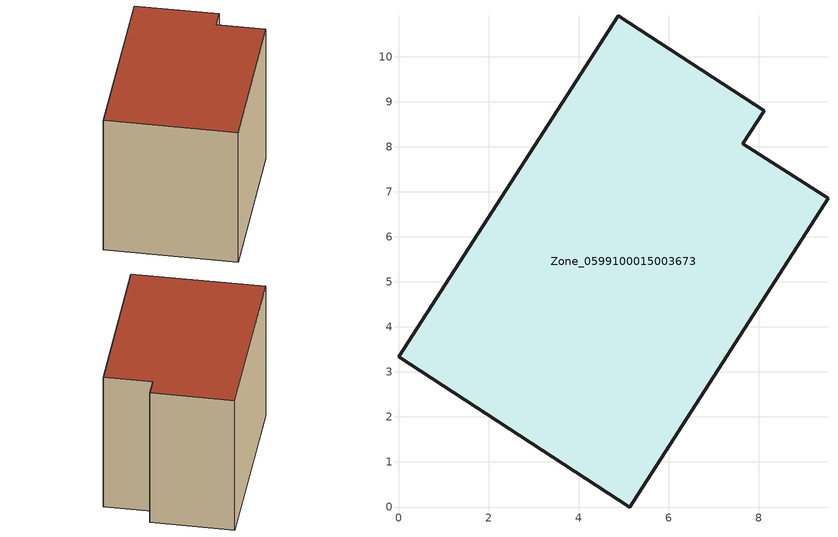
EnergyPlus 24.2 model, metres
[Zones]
Zone_0599100015003673
 floor ground (C_G): 5.14,0 0,3.33 4.88,10.9 8.12,8.8 7.65,8.07 9.54,6.85 z0.87
 wall outside (C_F): 8.12,8.8 4.88,10.9 0,3.33 5.14,0 9.54,6.85 7.65,8.07 8.12,8.8 z0.87:7.99
 roof outside (C_R): 9.54,6.85 7.65,8.07 8.12,8.8 4.88,10.9 0,3.33 5.14,0 z7.99
[BUILDING]
Pand.0599100015003673: North Axis=0; Terrain=City; Loads Convergence Tolerance Value=0.04; Temperature Convergence Tolerance Value=0.4; Solar Distribution=FullExterior; Maximum Number of Warmup Days=25; Minimum Number of Warmup Days=1
[Site:Location]
Rotterdam.The.Hague.AP_ZH_NLD Design_Conditions: Latitude=51.96; Longitude=4.45; Time Zone=1; Elevation=-4.5
[SITE:GROUNDTEMPERATURE:BUILDINGSURFACE]
18, 18, 18, 18, 18, 18, 18, 18, 18, 18, 18, 18
[MATERIAL] Thermal Absorptance=0.9; Solar Absorptance=0.7; Visible Absorptance=0.7
Name | Roughness | Thickness | Conductivity | Density | Specific Heat
G.TC.1965-1974 | MediumSmooth | 0.15 | 0.882353 | 540 | 1210
F.TC.1965-1974 | Rough | 0.3 | 0.697674 | 1920 | 840
R.TC.1965-1974 | MediumRough | 0.2 | 0.232558 | 1500 | 1000
[CONSTRUCTION]
C_G: G.TC.1965-1974
C_F: F.TC.1965-1974
C_R: R.TC.1965-1974
[ZONE]
Zone_0599100015003673: Type=1; Multiplier=1; Ceiling Height=Autocalculate; Volume=Autocalculate; Floor Area=autocalculate; Part of Total Floor Area=Yes
[ZONEINFILTRATION:DESIGNFLOWRATE]
Infil_Zone_0599100015003673: Zone or ZoneList or Space or SpaceList=Zone_0599100015003673; Schedule=AlwaysOn; Design Flow Rate Calculation Method=Flow/Area; Flow Rate per Floor Area=0.003; Constant Term Coefficient=1; Temperature Term Coefficient=0; Velocity Term Coefficient=0; Velocity Squared Term Coefficient=0
[HVACTEMPLATE:ZONE:IDEALLOADSAIRSYSTEM]
Zone_0599100015003673: Maximum Heating Supply Air Temperature=50; Minimum Cooling Supply Air Temperature=13; Maximum Heating Supply Air Humidity Ratio=0.0156; Minimum Cooling Supply Air Humidity Ratio=0.0077; Heating Limit=NoLimit; Cooling Limit=NoLimit; Dehumidification Control Type=ConstantSensibleHeatRatio; Cooling Sensible Heat Ratio=0.7; Dehumidification Setpoint=60; Humidification Control Type=None; Humidification Setpoint=30; Outdoor Air Method=None; Outdoor Air Flow Rate per Person=0.00944; Outdoor Air Flow Rate per Zone Floor Area=0; Outdoor Air Flow Rate per Zone=0; Demand Controlled Ventilation Type=None; Outdoor Air Economizer Type=NoEconomizer; Heat Recovery Type=None; Sensible Heat Recovery Effectiveness=0.7; Latent Heat Recovery Effectiveness=0.65
[ZONECONTROL:THERMOSTAT]
ThermostatControl_Zone_0599100015003673: Zone or ZoneList=Zone_0599100015003673; Control Type Schedule=DualSetpointControlType; Control 1=Thermostat_Zone_0599100015003673; Temperature Difference Between Cutout And Setpoint=0
[THERMOSTATSETPOINT:DUALSETPOINT]
Thermostat_Zone_0599100015003673: Heating Setpoint Temperature Schedule=HeatingSetpoint_Zone_0599100015003673; Cooling Setpoint Temperature Schedule=CoolingSetpoint_Zone_0599100015003673
[SCHEDULE:COMPACT]
HeatingSetpoint_Zone_0599100015003673: Through: 12/31, For: AllDays, Until: 24:00, 21
CoolingSetpoint_Zone_0599100015003673: Through: 12/31, For: AllDays, Until: 24:00, 24
DualSetpointControlType: Through: 12/31, For: AllDays, Until: 24:00, 4
AlwaysOn: Through: 12/31, For: AllDays, Until: 24:00, 1
